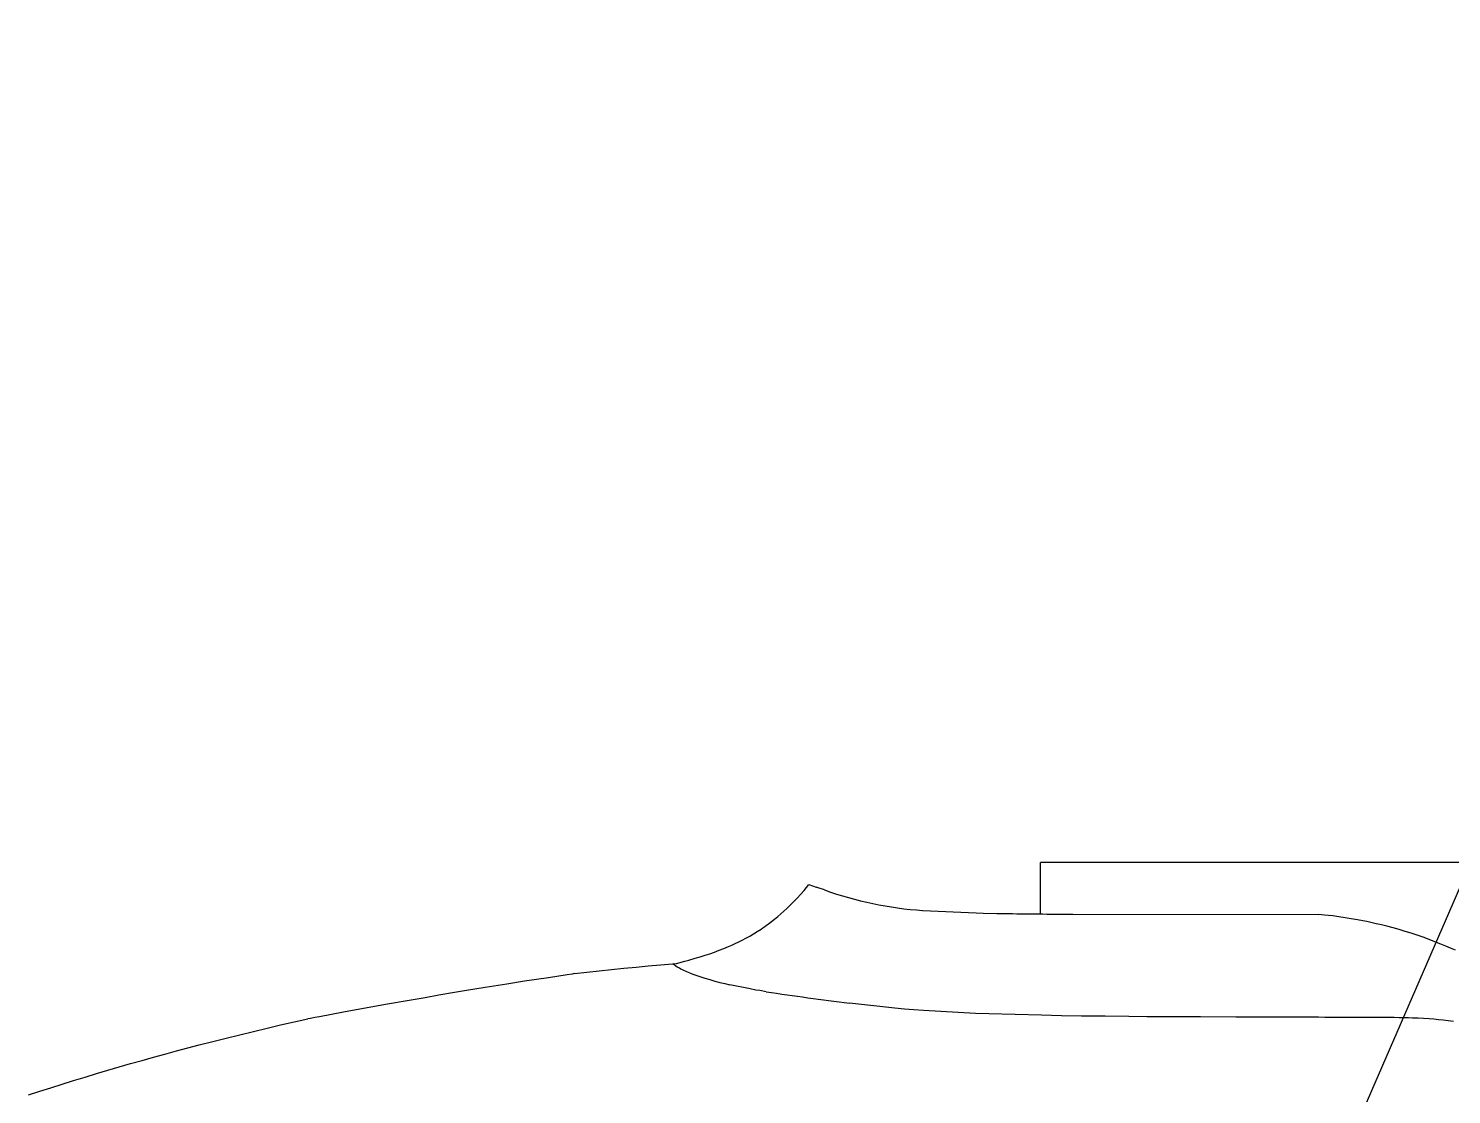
# Model space of a CAD drawing. Extents: x 39751 to 116307, y -36149 to -14965.
# Drawn here: x 43994 to 46141, y -17816 to -16207 of the extents above; entities that cross this region are included whole.
import ezdxf

# ---------------------------------------------------------------- set-up
doc = ezdxf.new("R2010")
doc.units = 0
doc.header["$LTSCALE"] = 1500
doc.layers.add('confine0', color=7, linetype='Continuous')
doc.layers.add('confinea', color=3, linetype='Continuous')
doc.styles.get("Standard").update_dxf_attribs({"font": 'gbenor.shx', "width": 0.9, "bigfont": 'gbcbig.shx'})
doc.dimstyles.get("Standard").update_dxf_attribs({"dimtxt": 3.5, "dimasz": 3, "dimexe": 1, "dimexo": 0, "dimgap": 1, "dimtad": 1, "dimdec": 0, "dimdsep": 46, "dimtxsty": 'Standard', "dimblk": 'CLOSED', "dimcen": 0, "dimadec": 0, "dimazin": 2, "dimtfac": 1, "dimtdec": 0, "dimtofl": 0, "dimtmove": 2, "dimatfit": 3, "dimldrblk": 'NONE', "dimfxl": 0.18, "dimtolj": 1, "dimtzin": 0, "dimarcsym": 0})

msp = doc.modelspace()

# ---------------------------------------------------------------- linework, layer by layer
at = {"color": 7, "ltscale": 0.001976}
msp.add_line((45171.5, -17498.8), (45182.2, -17502.5), dxfattribs=at)
msp.add_line((45171.5, -17498.8), (45182.2, -17502.5), dxfattribs=at)
at = {"color": 7, "ltscale": 0.052655}
msp.add_line((45569.4, -17543.4), (45940.1, -17543.8), dxfattribs=at)
msp.add_line((45569.4, -17543.4), (45940.1, -17543.8), dxfattribs=at)
at = {"color": 7}
for points in [[(44971.5, -17617.9), (44984.1, -17614.4), (44990.4, -17612.7), (44999.8, -17610), (45007.3, -17607.7), (45014.8, -17605.4), (45022, -17603), (45029.2, -17600.5), (45036.3, -17597.8), (45043.2, -17595.1), (45046.7, -17593.7), (45050.1, -17592.3), (45055.3, -17590), (45060.4, -17587.7), (45065.5, -17585.2), (45070.6, -17582.7), (45076.4, -17579.6), (45082.1, -17576.4), (45087.8, -17573), (45093.5, -17569.5), (45099.2, -17565.8), (45102, -17563.9), (45104.8, -17562), (45107.6, -17560), (45110.3, -17558), (45115, -17554.4), (45119.7, -17550.8), (45124.3, -17547), (45128.9, -17543.1), (45133.5, -17539), (45138, -17534.9), (45141.6, -17531.5), (45145.1, -17528), (45148.6, -17524.5), (45151.3, -17521.7), (45153.9, -17519), (45159, -17513.4), (45164.1, -17507.6), (45167.8, -17503.2), (45171.5, -17498.8)], [(44971.5, -17617.9), (44984.1, -17614.4), (44990.4, -17612.7), (44999.8, -17610), (45007.3, -17607.7), (45014.8, -17605.4), (45022, -17603), (45029.2, -17600.5), (45036.3, -17597.8), (45043.2, -17595.1), (45046.7, -17593.7), (45050.1, -17592.3), (45055.3, -17590), (45060.4, -17587.7), (45065.5, -17585.2), (45070.6, -17582.7), (45076.4, -17579.6), (45082.1, -17576.4), (45087.8, -17573), (45093.5, -17569.5), (45099.2, -17565.8), (45102, -17563.9), (45104.8, -17562), (45107.6, -17560), (45110.3, -17558), (45115, -17554.4), (45119.7, -17550.8), (45124.3, -17547), (45128.9, -17543.1), (45133.5, -17539), (45138, -17534.9), (45141.6, -17531.5), (45145.1, -17528), (45148.6, -17524.5), (45151.3, -17521.7), (45153.9, -17519), (45159, -17513.4), (45164.1, -17507.6), (45167.8, -17503.2), (45171.5, -17498.8)], [(44971.5, -17617.9), (44984.1, -17614.4), (44990.4, -17612.7), (44999.8, -17610), (45007.3, -17607.7), (45014.8, -17605.4), (45022, -17603), (45029.2, -17600.5), (45036.3, -17597.8), (45043.2, -17595.1), (45046.7, -17593.7), (45050.1, -17592.3), (45055.3, -17590), (45060.4, -17587.7), (45065.5, -17585.2), (45070.6, -17582.7), (45076.4, -17579.6), (45082.1, -17576.4), (45087.8, -17573), (45093.5, -17569.5), (45099.2, -17565.8), (45102, -17563.9), (45104.8, -17562), (45107.6, -17560), (45110.3, -17558), (45115, -17554.4), (45119.7, -17550.8), (45124.3, -17547), (45128.9, -17543.1), (45133.5, -17539), (45138, -17534.9), (45141.6, -17531.5), (45145.1, -17528), (45148.6, -17524.5), (45151.3, -17521.7), (45153.9, -17519), (45159, -17513.4), (45164.1, -17507.6), (45167.8, -17503.2), (45171.5, -17498.8)], [(44971.5, -17617.9), (44984.1, -17614.4), (44990.4, -17612.7), (44999.8, -17610), (45007.3, -17607.7), (45014.8, -17605.4), (45022, -17603), (45029.2, -17600.5), (45036.3, -17597.8), (45043.2, -17595.1), (45046.7, -17593.7), (45050.1, -17592.3), (45055.3, -17590), (45060.4, -17587.7), (45065.5, -17585.2), (45070.6, -17582.7), (45076.4, -17579.6), (45082.1, -17576.4), (45087.8, -17573), (45093.5, -17569.5), (45099.2, -17565.8), (45102, -17563.9), (45104.8, -17562), (45107.6, -17560), (45110.3, -17558), (45115, -17554.4), (45119.7, -17550.8), (45124.3, -17547), (45128.9, -17543.1), (45133.5, -17539), (45138, -17534.9), (45141.6, -17531.5), (45145.1, -17528), (45148.6, -17524.5), (45151.3, -17521.7), (45153.9, -17519), (45159, -17513.4), (45164.1, -17507.6), (45167.8, -17503.2), (45171.5, -17498.8)], [(45343, -17537.7), (45423.8, -17541.6), (45434.2, -17541.8), (45455, -17542.2), (45465.4, -17542.4)], [(45343, -17537.7), (45423.8, -17541.6), (45434.2, -17541.8), (45455, -17542.2), (45465.4, -17542.4)], [(46146.4, -17597.9), (46139.1, -17594.6), (46131.8, -17591.5), (46124.4, -17588.4), (46115.7, -17584.9), (46106.8, -17581.6), (46097.9, -17578.3), (46088.9, -17575.2), (46079.9, -17572.2), (46070.8, -17569.4), (46061.7, -17566.7), (46052.5, -17564.1), (46043.2, -17561.6), (46035.2, -17559.6), (46027.2, -17557.7), (46019.1, -17555.9), (46013, -17554.6), (46006.9, -17553.4), (45998.7, -17551.9), (45989.4, -17550.2), (45980.2, -17548.7), (45970.9, -17547.4), (45961.5, -17546.1), (45955.3, -17545.4), (45949, -17544.7), (45940.1, -17543.8)], [(44818, -17633), (44836.5, -17630.9), (44855.1, -17628.9), (44873.6, -17626.9), (44892.1, -17625), (44910.7, -17623.2), (44929.2, -17621.5), (44947.8, -17619.9), (44971.5, -17617.9)], [(44978.4, -17626.4), (44976.1, -17625.1), (44974.2, -17624), (44972.8, -17623.2), (44966.4, -17618.3)], [(44978.4, -17626.4), (44976.1, -17625.1), (44974.2, -17624), (44972.8, -17623.2), (44966.4, -17618.3)], [(44818, -17633), (44814.2, -17633.7), (44806.8, -17634.9), (44778.7, -17639.2), (44742.7, -17644.7), (44716, -17648.9), (44683.3, -17654.2), (44655.2, -17658.8), (44636.9, -17661.8), (44613.2, -17665.8), (44592.5, -17669.4), (44565.3, -17674.1), (44535.9, -17679.3), (44505.4, -17684.8), (44469.5, -17691.4), (44433.2, -17698.1), (44426, -17699.5), (44419.8, -17700.6), (44415.9, -17701.3)], [(44992.3, -17632.4), (44987.3, -17630.4), (44983, -17628.6), (44980.6, -17627.4), (44978.4, -17626.4)], [(44992.3, -17632.4), (44987.3, -17630.4), (44983, -17628.6), (44980.6, -17627.4), (44978.4, -17626.4)], [(45107.1, -17660.4), (45097.6, -17658.8), (45091.5, -17657.8), (45082.7, -17656.2), (45052.2, -17649.9)], [(45107.1, -17660.4), (45097.6, -17658.8), (45091.5, -17657.8), (45082.7, -17656.2), (45052.2, -17649.9)], [(45344.4, -17688.8), (45329.8, -17687.7), (45315.4, -17686.6), (45301.2, -17685.4), (45232.6, -17677.8)], [(45344.4, -17688.8), (45329.8, -17687.7), (45315.4, -17686.6), (45301.2, -17685.4), (45232.6, -17677.8)], [(43994.3, -17816.1), (44011.3, -17810.6), (44028.3, -17805.2), (44045.4, -17799.8), (44062.5, -17794.5), (44079.6, -17789.2), (44096.7, -17784), (44113.9, -17778.9), (44131.1, -17773.9), (44148.4, -17768.9), (44165.6, -17764), (44182.9, -17759.2), (44200.2, -17754.4), (44217.5, -17749.7), (44234.7, -17745.2), (44252, -17740.6), (44272.3, -17735.4), (44292.7, -17730.3), (44313.1, -17725.2), (44333.6, -17720.3), (44354.2, -17715.4), (44374.7, -17710.6), (44395.3, -17705.9), (44415.9, -17701.3)], [(45522.4, -17696), (45442.8, -17693.8), (45422.9, -17693.1), (45344.4, -17688.8)], [(45522.4, -17696), (45442.8, -17693.8), (45422.9, -17693.1), (45344.4, -17688.8)], [(45582.3, -17697.1), (45552.4, -17696.6), (45522.4, -17696)], [(45582.3, -17697.1), (45552.4, -17696.6), (45522.4, -17696)], [(45762, -17698.5), (45708, -17698.3), (45681, -17698.1), (45654.1, -17697.9), (45618.2, -17697.5), (45582.3, -17697.1)], [(45762, -17698.5), (45708, -17698.3), (45681, -17698.1), (45654.1, -17697.9), (45618.2, -17697.5), (45582.3, -17697.1)], [(45940.1, -17698.9), (45886.5, -17698.9), (45815.2, -17698.7), (45762, -17698.5)], [(45940.1, -17698.9), (45886.5, -17698.9), (45815.2, -17698.7), (45762, -17698.5)], [(46143.4, -17705.3), (46135.8, -17704.3), (46128.2, -17703.4), (46121.1, -17702.7), (46113.9, -17702), (46106.8, -17701.5), (46098.5, -17701), (46090.3, -17700.5), (46082, -17700.2), (46075.8, -17700), (46069.6, -17699.8), (46061.9, -17699.6), (46054.2, -17699.5), (46046.6, -17699.4), (46032.6, -17699.4), (46020.1, -17699.4), (46006.7, -17699.4), (45993.4, -17699.5), (45978.3, -17699.5), (45970.8, -17699.4), (45959.5, -17699.3), (45949.8, -17699.2), (45940.1, -17698.9)]]:
    msp.add_lwpolyline(points, dxfattribs=at)
for centre, radius, start, end in [((44238.3, -20249), 2904.3, 70.7691, 71.0331), ((44238.3, -20249), 2904.3, 70.7691, 71.0331), ((45376.8, -17003.6), 535.1, 250.123, 266.3763), ((45376.8, -17003.6), 535.1, 250.123, 266.3763), ((45620.8, -6456.2), 11087.3, 269.19707, 269.73459), ((45620.8, -6456.2), 11087.3, 269.19707, 269.73459), ((45161.7, -17162.8), 499.3, 250.1582, 257.3227), ((45161.7, -17162.8), 499.3, 250.1582, 257.3227), ((45954.5, -12000.8), 5722.7, 261.4847, 262.7527), ((45954.5, -12000.8), 5722.7, 261.4847, 262.7527)]:
    msp.add_arc(centre, radius, start, end, dxfattribs=at)
at = {"layer": 'confine0'}
for p in [(45520.7, -17543), (47020.7, -17465.3), (45520.7, -17543)]:
    msp.add_line(p, (45520.7, -17465.3), dxfattribs=at)

# ---------------------------------------------------------------- leaders
at = {"layer": 'confinea', "annotation_type": 0, "has_hookline": 1, "hookline_direction": 0, "text_width": 3662.9}
msp.add_leader([(45609.6, -18758.8), (46714.2, -16206.8), (47630.3, -16206.8)], dimstyle='Standard', override={"dimscale": 50, "dimgap": 1, "dimtad": 0, "dimldrblk": 'DotBlank', "dimarcsym": 1}, dxfattribs=at)

doc.saveas('drawing.dxf')
